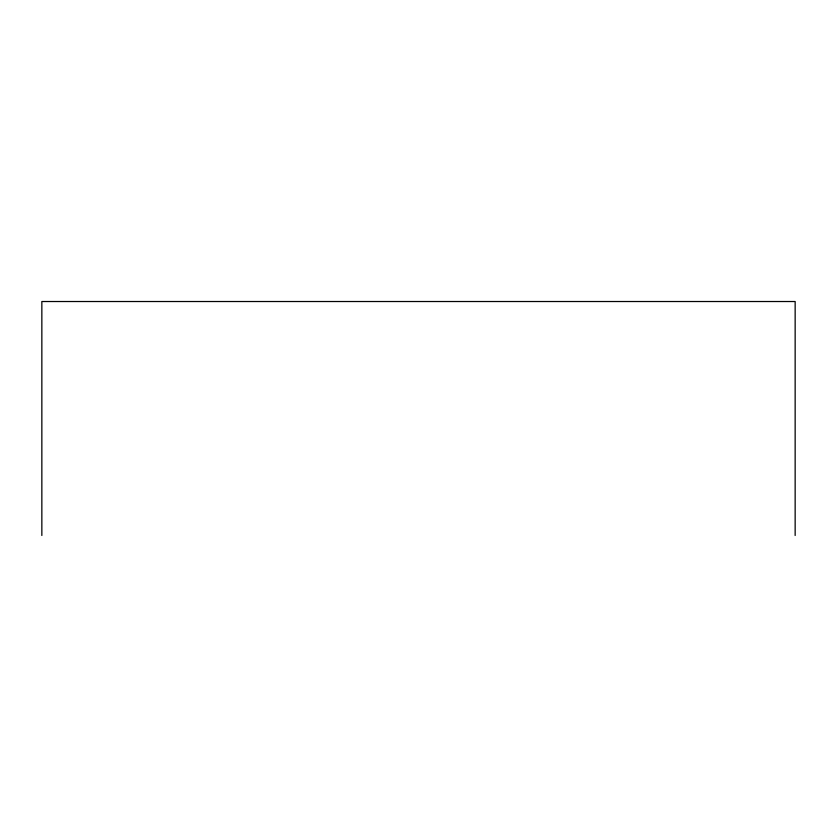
<?xml version="1.0" encoding="UTF-8"?>
<svg xmlns="http://www.w3.org/2000/svg" width="837" height="837" viewBox="0 0 837 837"><rect width="100%" height="100%" fill="white"/><g stroke="black" fill="none" stroke-linecap="round" stroke-linejoin="round"><path stroke-width="1.26" d="M795.15 535.481L795.15 301.519L41.85 301.519L41.85 535.481"/></g></svg>
